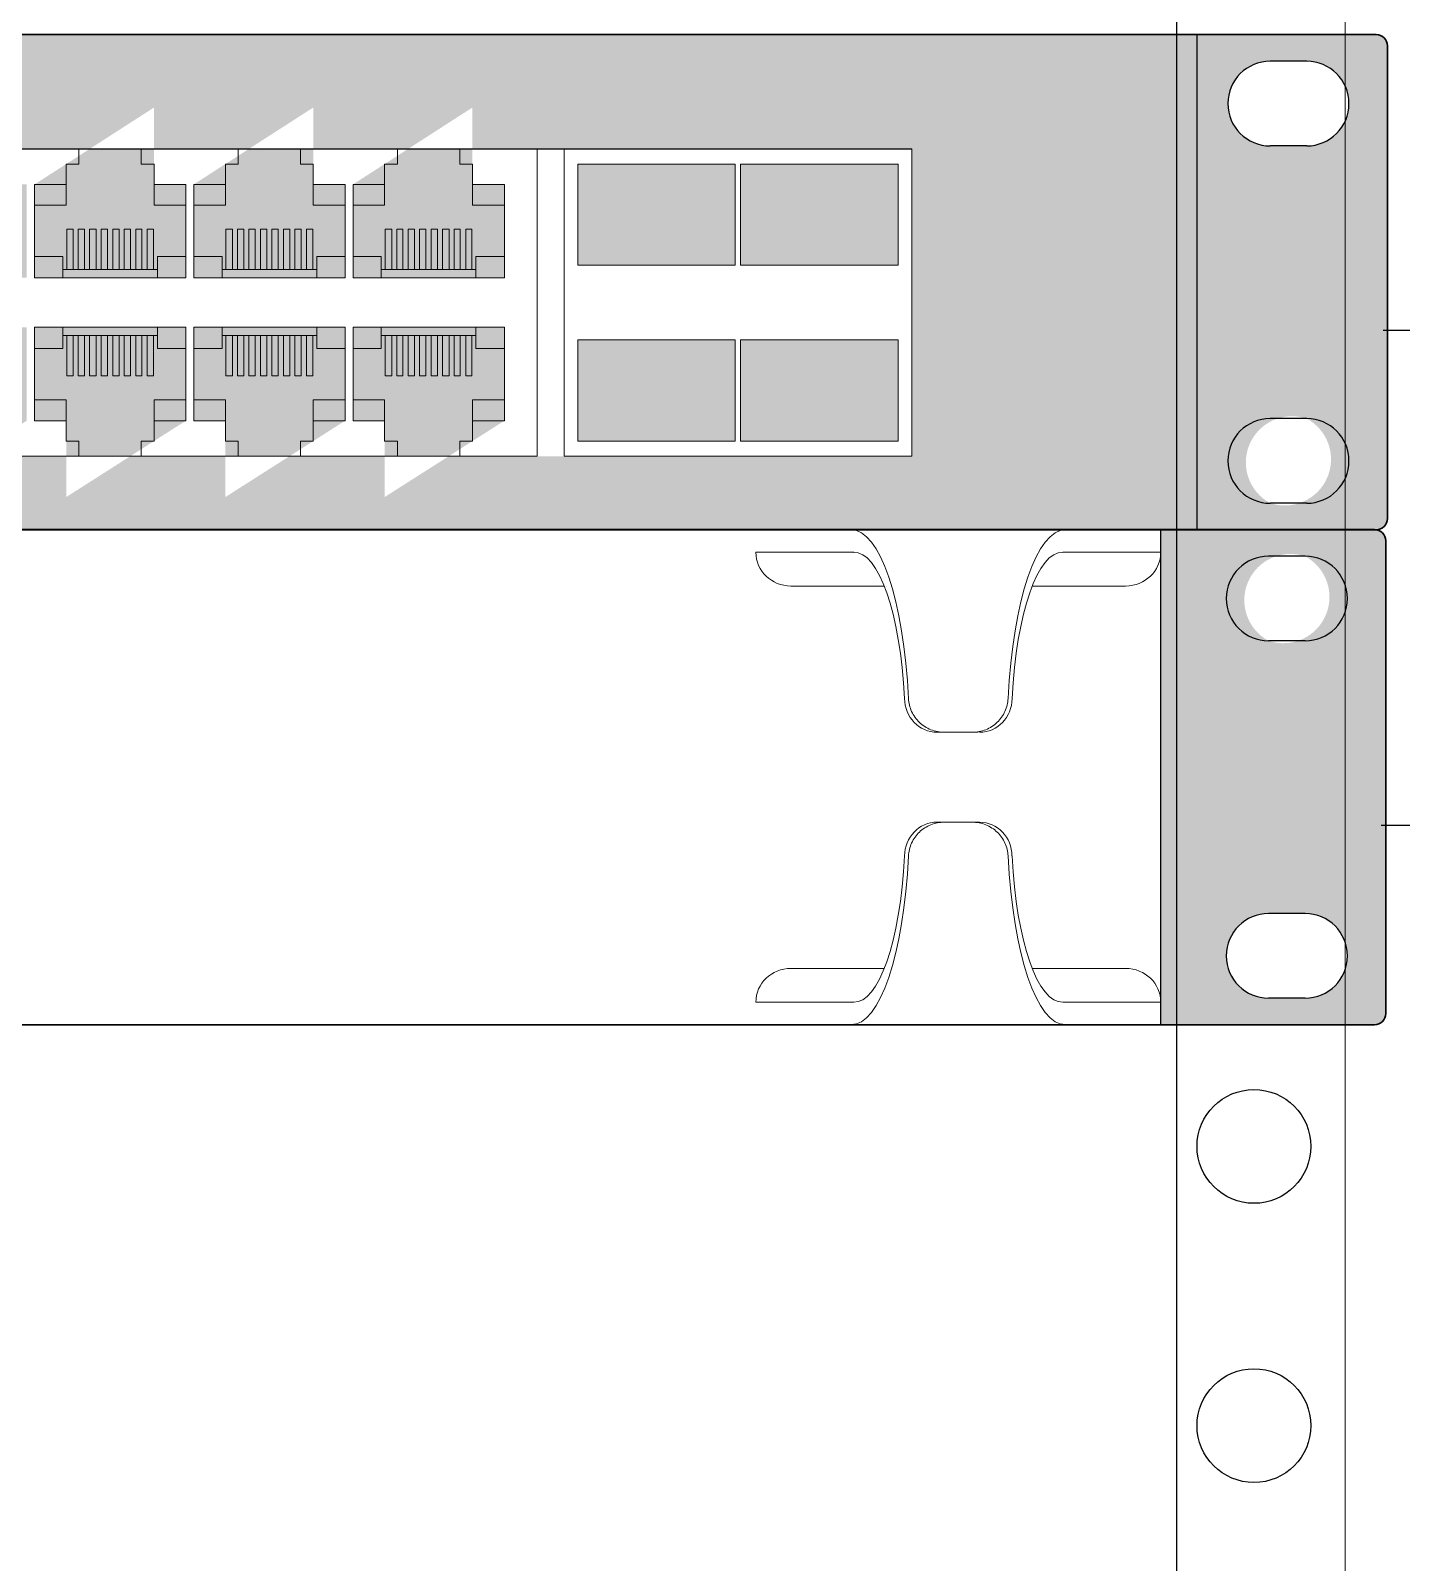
# Model space of a CAD drawing. Header units: millimetres. Extents: x -695119 to 412940, y -249585 to 622758.
# Drawn here: x -470693 to -468997, y 113106 to 115000 of the extents above; entities that cross this region are included whole.
import ezdxf

# ---------------------------------------------------------------- set-up
doc = ezdxf.new("R2010")
doc.units = ezdxf.units.MM
doc.layers.add('(АР) Текст', color=7, linetype='Continuous', lineweight=25)
doc.layers.add('ЛВС_коммутаторы', color=7, linetype='Continuous', lineweight=25, true_color=0x000000)

# ---------------------------------------------------------------- blocks, each defined once
blk = doc.blocks.new('switch_24')
at = {"ltscale": 10}
h = blk.add_hatch(color=256, dxfattribs=at)
h.set_gradient(color1=(230, 230, 230), color2=(232, 232, 232), rotation=45, one_color=1, tint=0.91, name='CYLINDER')
h.paths.add_polyline_path([(-2243.7, 440), (-2243.7, 0), (2243.7, 0), (2243.7, 440)])
h.paths.add_polyline_path([(-166.4, 338.6), (1990.4, 338.6), (1990.4, 65.3), (1681.6, 65.3), (757.6, 65.3), (-166.4, 65.3)], flags=16)
h.paths.add_polyline_path([(-2.9, 306.9), (-2.9, 223.9), (-137.4, 223.9), (-137.4, 306.9), (-31.2, 375.2), (-31.2, 306.9)], flags=16)
h.paths.add_polyline_path([(-137.4, 179.9), (-2.9, 179.9), (-2.9, 96.9), (-109.3, 29.1), (-109.3, 96.9), (-137.4, 96.9)], flags=16)
h.paths.add_polyline_path([(138.6, 306.9), (138.6, 223.9), (4.1, 223.9), (4.1, 306.9), (110.2, 375.2), (110.2, 306.9)], flags=16)
h.paths.add_polyline_path([(4.1, 179.9), (138.6, 179.9), (138.6, 96.9), (32.2, 29.1), (32.2, 96.9), (4.1, 96.9)], flags=16)
h.paths.add_polyline_path([(280.1, 306.9), (280.1, 223.9), (145.6, 223.9), (145.6, 306.9), (251.7, 375.2), (251.7, 306.9)], flags=16)
h.paths.add_polyline_path([(145.6, 179.9), (280.1, 179.9), (280.1, 96.9), (173.7, 29.1), (173.7, 96.9), (145.6, 96.9)], flags=16)
h.paths.add_polyline_path([(421.5, 306.9), (421.5, 223.9), (287.1, 223.9), (287.1, 306.9), (393.2, 375.2), (393.2, 306.9)], flags=16)
h.paths.add_polyline_path([(287.1, 179.9), (421.5, 179.9), (421.5, 96.9), (315.2, 29.1), (315.2, 96.9), (287.1, 96.9)], flags=16)
h.paths.add_polyline_path([(563, 306.9), (563, 223.9), (428.5, 223.9), (428.5, 306.9), (534.7, 375.2), (534.7, 306.9)], flags=16)
h.paths.add_polyline_path([(428.5, 179.9), (563, 179.9), (563, 96.9), (456.6, 29.1), (456.6, 96.9), (428.5, 96.9)], flags=16)
h.paths.add_polyline_path([(704.5, 306.9), (704.5, 223.9), (570, 223.9), (570, 306.9), (676.1, 375.2), (676.1, 306.9)], flags=16)
h.paths.add_polyline_path([(570, 179.9), (704.5, 179.9), (704.5, 96.9), (598.1, 29.1), (598.1, 96.9), (570, 96.9)], flags=16)
h.paths.add_polyline_path([(921.1, 306.9), (921.1, 223.9), (786.6, 223.9), (786.6, 306.9), (892.8, 375.2), (892.8, 306.9)], flags=16)
h.paths.add_polyline_path([(786.6, 179.9), (921.1, 179.9), (921.1, 96.9), (814.7, 29.1), (814.7, 96.9), (786.6, 96.9)], flags=16)
h.paths.add_polyline_path([(1062.6, 306.9), (1062.6, 223.9), (928.1, 223.9), (928.1, 306.9), (1034.2, 375.2), (1034.2, 306.9)], flags=16)
h.paths.add_polyline_path([(928.1, 179.9), (1062.6, 179.9), (1062.6, 96.9), (956.2, 29.1), (956.2, 96.9), (928.1, 96.9)], flags=16)
h.paths.add_polyline_path([(1204.1, 306.9), (1204.1, 223.9), (1069.6, 223.9), (1069.6, 306.9), (1175.7, 375.2), (1175.7, 306.9)], flags=16)
h.paths.add_polyline_path([(1069.6, 179.9), (1204.1, 179.9), (1204.1, 96.9), (1097.7, 29.1), (1097.7, 96.9), (1069.6, 96.9)], flags=16)
h.paths.add_polyline_path([(1345.5, 306.9), (1345.5, 223.9), (1211.1, 223.9), (1211.1, 306.9), (1317.2, 375.2), (1317.2, 306.9)], flags=16)
h.paths.add_polyline_path([(1211.1, 179.9), (1345.5, 179.9), (1345.5, 96.9), (1239.2, 29.1), (1239.2, 96.9), (1211.1, 96.9)], flags=16)
h.paths.add_polyline_path([(1487, 306.9), (1487, 223.9), (1352.5, 223.9), (1352.5, 306.9), (1458.7, 375.2), (1458.7, 306.9)], flags=16)
h.paths.add_polyline_path([(1352.5, 179.9), (1487, 179.9), (1487, 96.9), (1380.6, 29.1), (1380.6, 96.9), (1352.5, 96.9)], flags=16)
h.paths.add_polyline_path([(1628.5, 306.9), (1628.5, 223.9), (1494, 223.9), (1494, 306.9), (1600.1, 375.2), (1600.1, 306.9)], flags=16)
h.paths.add_polyline_path([(1494, 179.9), (1628.5, 179.9), (1628.5, 96.9), (1522.1, 29.1), (1522.1, 96.9), (1494, 96.9)], flags=16)
h.paths.add_polyline_path([(1693.6, 325), (1833.6, 325), (1833.6, 235), (1693.6, 235)], flags=0)
h.paths.add_polyline_path([(1693.6, 168.8), (1833.6, 168.8), (1833.6, 78.8), (1693.6, 78.8)], flags=0)
h.paths.add_polyline_path([(1838.4, 325), (1978.4, 325), (1978.4, 235), (1838.4, 235)], flags=0)
h.paths.add_polyline_path([(1838.4, 168.8), (1978.4, 168.8), (1978.4, 78.8), (1838.4, 78.8)], flags=0)
h = blk.add_hatch(color=256, dxfattribs=at)
h.set_gradient(color1=(230, 230, 230), color2=(232, 232, 232), rotation=45, one_color=1, tint=0.91, name='CYLINDER')
h.paths.add_polyline_path([(2413, 430, 0.414214), (2403, 440), (2243.7, 440), (2243.7, 0), (2403, 0, 0.414214), (2413, 10)])
h.paths.add_polyline_path([(2341.3, 341.2), (2308.9, 341.2, -1), (2308.9, 416.3), (2341.3, 416.3, -1)], flags=16)
h.paths.add_polyline_path([(2341.3, 98.8, 0.918324), (2308.9, 23.7, 0.918324)], flags=16)
at = {"color": 0}
for p, q in [((2341.3, 416.3), (2308.9, 416.3)), ((2341.3, 341.2), (2308.9, 341.2)), ((2341.3, 98.8), (2308.9, 98.8)), ((2341.3, 23.7), (2308.9, 23.7))]:
    blk.add_line(p, q, dxfattribs=at)
at = {"ltscale": 10}
blk.add_line((-166.4, 338.6), (1990.4, 338.6), dxfattribs=at)
at = {"lineweight": 5}
for p, q in [((1250.5, 325), (1250.5, 338.6)), ((1305.9, 325), (1305.9, 338.6)), ((1391.9, 325), (1391.9, 338.6)), ((1447.4, 325), (1447.4, 338.6)), ((1533.4, 325), (1533.4, 338.6)), ((1588.8, 325), (1588.8, 338.6)), ((1239.2, 325), (1239.2, 288.4)), ((1250.5, 325), (1239.2, 325)), ((1317.2, 325), (1305.9, 325)), ((1317.2, 288.4), (1317.2, 325)), ((1380.6, 325), (1380.6, 288.4)), ((1391.9, 325), (1380.6, 325)), ((1458.7, 325), (1447.4, 325)), ((1458.7, 288.4), (1458.7, 325)), ((1522.1, 325), (1522.1, 288.4)), ((1533.4, 325), (1522.1, 325)), ((1600.1, 325), (1588.8, 325)), ((1600.1, 288.4), (1600.1, 325)), ((1239.2, 306.9), (1211.1, 306.9)), ((1211.1, 306.9), (1211.1, 223.9)), ((1345.5, 306.9), (1317.2, 306.9)), ((1345.5, 223.9), (1345.5, 306.9)), ((1380.6, 306.9), (1352.5, 306.9)), ((1352.5, 306.9), (1352.5, 223.9)), ((1487, 306.9), (1458.7, 306.9)), ((1487, 223.9), (1487, 306.9)), ((1522.1, 306.9), (1494, 306.9)), ((1494, 306.9), (1494, 223.9)), ((1628.5, 306.9), (1600.1, 306.9)), ((1628.5, 223.9), (1628.5, 306.9)), ((1211.1, 288.4), (1239.2, 288.4)), ((1345.5, 288.4), (1317.2, 288.4)), ((1352.5, 288.4), (1380.6, 288.4)), ((1487, 288.4), (1458.7, 288.4)), ((1494, 288.4), (1522.1, 288.4)), ((1628.5, 288.4), (1600.1, 288.4)), ((1245.4, 267.1), (1239.7, 267.1)), ((1239.7, 267.1), (1239.7, 231.2)), ((1245.4, 267.1), (1245.4, 231.2)), ((1255.5, 267.1), (1249.9, 267.1)), ((1249.9, 267.1), (1249.9, 231.2)), ((1255.5, 267.1), (1255.5, 231.2)), ((1265.8, 267.1), (1260, 267.1)), ((1260, 267.1), (1260, 231.2)), ((1265.8, 267.1), (1265.8, 231.2)), ((1275.8, 267.1), (1270.3, 267.1)), ((1270.3, 267.1), (1270.3, 231.2)), ((1275.8, 267.1), (1275.8, 231.2)), ((1286.1, 267.1), (1280.6, 267.1)), ((1280.6, 267.1), (1280.6, 231.2)), ((1286.1, 267.1), (1286.1, 231.2)), ((1296.4, 267.1), (1290.6, 267.1)), ((1290.6, 267.1), (1290.6, 231.2)), ((1296.4, 267.1), (1296.4, 231.2)), ((1306.4, 267.1), (1300.9, 267.1)), ((1300.9, 267.1), (1300.9, 231.2)), ((1306.4, 267.1), (1306.4, 231.2)), ((1316.7, 267.1), (1311.2, 267.1)), ((1311.2, 267.1), (1311.2, 231.2)), ((1316.7, 267.1), (1316.7, 231.2)), ((1386.9, 267.1), (1381.1, 267.1)), ((1381.1, 267.1), (1381.1, 231.2)), ((1386.9, 267.1), (1386.9, 231.2)), ((1396.9, 267.1), (1391.4, 267.1)), ((1391.4, 267.1), (1391.4, 231.2)), ((1396.9, 267.1), (1396.9, 231.2)), ((1407.2, 267.1), (1401.5, 267.1)), ((1401.5, 267.1), (1401.5, 231.2)), ((1407.2, 267.1), (1407.2, 231.2)), ((1417.3, 267.1), (1411.7, 267.1)), ((1411.7, 267.1), (1411.7, 231.2)), ((1417.3, 267.1), (1417.3, 231.2)), ((1427.5, 267.1), (1422, 267.1)), ((1422, 267.1), (1422, 231.2)), ((1427.5, 267.1), (1427.5, 231.2)), ((1437.8, 267.1), (1432.1, 267.1)), ((1432.1, 267.1), (1432.1, 231.2)), ((1437.8, 267.1), (1437.8, 231.2)), ((1447.9, 267.1), (1442.3, 267.1)), ((1442.3, 267.1), (1442.3, 231.2)), ((1447.9, 267.1), (1447.9, 231.2)), ((1458.2, 267.1), (1452.6, 267.1)), ((1452.6, 267.1), (1452.6, 231.2)), ((1458.2, 267.1), (1458.2, 231.2)), ((1528.4, 267.1), (1522.6, 267.1)), ((1522.6, 267.1), (1522.6, 231.2)), ((1528.4, 267.1), (1528.4, 231.2)), ((1538.4, 267.1), (1532.9, 267.1)), ((1532.9, 267.1), (1532.9, 231.2)), ((1538.4, 267.1), (1538.4, 231.2)), ((1548.7, 267.1), (1542.9, 267.1)), ((1542.9, 267.1), (1542.9, 231.2)), ((1548.7, 267.1), (1548.7, 231.2)), ((1558.7, 267.1), (1553.2, 267.1)), ((1553.2, 267.1), (1553.2, 231.2)), ((1558.7, 267.1), (1558.7, 231.2)), ((1569, 267.1), (1563.5, 267.1)), ((1563.5, 267.1), (1563.5, 231.2)), ((1569, 267.1), (1569, 231.2)), ((1579.3, 267.1), (1573.5, 267.1)), ((1573.5, 267.1), (1573.5, 231.2)), ((1579.3, 267.1), (1579.3, 231.2)), ((1589.3, 267.1), (1583.8, 267.1)), ((1583.8, 267.1), (1583.8, 231.2)), ((1589.3, 267.1), (1589.3, 231.2)), ((1599.6, 267.1), (1594.1, 267.1)), ((1594.1, 267.1), (1594.1, 231.2)), ((1599.6, 267.1), (1599.6, 231.2)), ((1236.2, 242.7), (1211.1, 242.7)), ((1236.2, 242.7), (1236.2, 223.9)), ((1320.2, 242.7), (1345.5, 242.7)), ((1320.2, 242.7), (1320.2, 223.9)), ((1377.6, 242.7), (1352.5, 242.7)), ((1377.6, 242.7), (1377.6, 223.9)), ((1461.7, 242.7), (1487, 242.7)), ((1461.7, 242.7), (1461.7, 223.9)), ((1519.1, 242.7), (1494, 242.7)), ((1519.1, 242.7), (1519.1, 223.9)), ((1603.1, 242.7), (1628.5, 242.7)), ((1603.1, 242.7), (1603.1, 223.9)), ((1211.1, 223.9), (1345.5, 223.9)), ((1236.2, 231.2), (1320.2, 231.2)), ((1352.5, 223.9), (1487, 223.9)), ((1377.6, 231.2), (1461.7, 231.2)), ((1494, 223.9), (1628.5, 223.9)), ((1519.1, 231.2), (1603.1, 231.2)), ((1211.1, 96.9), (1211.1, 179.9)), ((1211.1, 179.9), (1345.5, 179.9)), ((1236.2, 161.1), (1236.2, 179.9)), ((1320.2, 161.1), (1320.2, 179.9)), ((1345.5, 179.9), (1345.5, 96.9)), ((1352.5, 96.9), (1352.5, 179.9)), ((1352.5, 179.9), (1487, 179.9)), ((1377.6, 161.1), (1377.6, 179.9)), ((1461.7, 161.1), (1461.7, 179.9)), ((1487, 179.9), (1487, 96.9)), ((1494, 96.9), (1494, 179.9)), ((1494, 179.9), (1628.5, 179.9)), ((1519.1, 161.1), (1519.1, 179.9)), ((1603.1, 161.1), (1603.1, 179.9)), ((1628.5, 179.9), (1628.5, 96.9)), ((1236.2, 172.6), (1320.2, 172.6)), ((1239.7, 136.8), (1239.7, 172.6)), ((1245.4, 136.8), (1245.4, 172.6)), ((1249.9, 136.8), (1249.9, 172.6)), ((1255.5, 136.8), (1255.5, 172.6)), ((1260, 136.8), (1260, 172.6)), ((1265.8, 136.8), (1265.8, 172.6)), ((1270.3, 136.8), (1270.3, 172.6)), ((1275.8, 136.8), (1275.8, 172.6)), ((1280.6, 136.8), (1280.6, 172.6)), ((1286.1, 136.8), (1286.1, 172.6)), ((1290.6, 136.8), (1290.6, 172.6)), ((1296.4, 136.8), (1296.4, 172.6)), ((1300.9, 136.8), (1300.9, 172.6)), ((1306.4, 136.8), (1306.4, 172.6)), ((1311.2, 136.8), (1311.2, 172.6)), ((1316.7, 136.8), (1316.7, 172.6)), ((1377.6, 172.6), (1461.7, 172.6)), ((1381.1, 136.8), (1381.1, 172.6)), ((1386.9, 136.8), (1386.9, 172.6)), ((1391.4, 136.8), (1391.4, 172.6)), ((1396.9, 136.8), (1396.9, 172.6)), ((1401.5, 136.8), (1401.5, 172.6)), ((1407.2, 136.8), (1407.2, 172.6)), ((1411.7, 136.8), (1411.7, 172.6)), ((1417.3, 136.8), (1417.3, 172.6)), ((1422, 136.8), (1422, 172.6)), ((1427.5, 136.8), (1427.5, 172.6)), ((1432.1, 136.8), (1432.1, 172.6)), ((1437.8, 136.8), (1437.8, 172.6)), ((1442.3, 136.8), (1442.3, 172.6)), ((1447.9, 136.8), (1447.9, 172.6)), ((1452.6, 136.8), (1452.6, 172.6)), ((1458.2, 136.8), (1458.2, 172.6)), ((1519.1, 172.6), (1603.1, 172.6)), ((1522.6, 136.8), (1522.6, 172.6)), ((1528.4, 136.8), (1528.4, 172.6)), ((1532.9, 136.8), (1532.9, 172.6)), ((1538.4, 136.8), (1538.4, 172.6)), ((1542.9, 136.8), (1542.9, 172.6)), ((1548.7, 136.8), (1548.7, 172.6)), ((1553.2, 136.8), (1553.2, 172.6)), ((1558.7, 136.8), (1558.7, 172.6)), ((1563.5, 136.8), (1563.5, 172.6)), ((1569, 136.8), (1569, 172.6)), ((1573.5, 136.8), (1573.5, 172.6)), ((1579.3, 136.8), (1579.3, 172.6)), ((1583.8, 136.8), (1583.8, 172.6)), ((1589.3, 136.8), (1589.3, 172.6)), ((1594.1, 136.8), (1594.1, 172.6)), ((1599.6, 136.8), (1599.6, 172.6)), ((1236.2, 161.1), (1211.1, 161.1)), ((1320.2, 161.1), (1345.5, 161.1)), ((1377.6, 161.1), (1352.5, 161.1)), ((1461.7, 161.1), (1487, 161.1)), ((1519.1, 161.1), (1494, 161.1)), ((1603.1, 161.1), (1628.5, 161.1)), ((1245.4, 136.8), (1239.7, 136.8)), ((1255.5, 136.8), (1249.9, 136.8)), ((1265.8, 136.8), (1260, 136.8)), ((1275.8, 136.8), (1270.3, 136.8)), ((1286.1, 136.8), (1280.6, 136.8)), ((1296.4, 136.8), (1290.6, 136.8)), ((1306.4, 136.8), (1300.9, 136.8)), ((1316.7, 136.8), (1311.2, 136.8)), ((1386.9, 136.8), (1381.1, 136.8)), ((1396.9, 136.8), (1391.4, 136.8)), ((1407.2, 136.8), (1401.5, 136.8)), ((1417.3, 136.8), (1411.7, 136.8)), ((1427.5, 136.8), (1422, 136.8)), ((1437.8, 136.8), (1432.1, 136.8)), ((1447.9, 136.8), (1442.3, 136.8)), ((1458.2, 136.8), (1452.6, 136.8)), ((1528.4, 136.8), (1522.6, 136.8)), ((1538.4, 136.8), (1532.9, 136.8)), ((1548.7, 136.8), (1542.9, 136.8)), ((1558.7, 136.8), (1553.2, 136.8)), ((1569, 136.8), (1563.5, 136.8)), ((1579.3, 136.8), (1573.5, 136.8)), ((1589.3, 136.8), (1583.8, 136.8)), ((1599.6, 136.8), (1594.1, 136.8)), ((1211.1, 115.4), (1239.2, 115.4)), ((1239.2, 78.8), (1239.2, 115.4)), ((1345.5, 115.4), (1317.2, 115.4)), ((1317.2, 115.4), (1317.2, 78.8)), ((1352.5, 115.4), (1380.6, 115.4)), ((1380.6, 78.8), (1380.6, 115.4)), ((1487, 115.4), (1458.7, 115.4)), ((1458.7, 115.4), (1458.7, 78.8)), ((1494, 115.4), (1522.1, 115.4)), ((1522.1, 78.8), (1522.1, 115.4)), ((1628.5, 115.4), (1600.1, 115.4)), ((1600.1, 115.4), (1600.1, 78.8)), ((1239.2, 96.9), (1211.1, 96.9)), ((1345.5, 96.9), (1317.2, 96.9)), ((1380.6, 96.9), (1352.5, 96.9)), ((1487, 96.9), (1458.7, 96.9)), ((1522.1, 96.9), (1494, 96.9)), ((1628.5, 96.9), (1600.1, 96.9)), ((1250.5, 78.8), (1239.2, 78.8)), ((1250.5, 78.8), (1250.5, 65.3)), ((1317.2, 78.8), (1305.9, 78.8)), ((1305.9, 78.8), (1305.9, 65.3)), ((1391.9, 78.8), (1380.6, 78.8)), ((1391.9, 78.8), (1391.9, 65.3)), ((1458.7, 78.8), (1447.4, 78.8)), ((1447.4, 78.8), (1447.4, 65.3)), ((1533.4, 78.8), (1522.1, 78.8)), ((1533.4, 78.8), (1533.4, 65.3)), ((1600.1, 78.8), (1588.8, 78.8)), ((1588.8, 78.8), (1588.8, 65.3))]:
    blk.add_line(p, q, dxfattribs=at)
at = {"ltscale": 10}
blk.add_lwpolyline([(-2243.7, 440), (2243.7, 440), (2243.7, 0), (-2243.7, 0)], close=True, dxfattribs=at)
at = {"lineweight": 5, "ltscale": 10}
for points in [[(757.6, 338.6), (1657.6, 338.6), (1657.6, 65.3), (757.6, 65.3)], [(1681.6, 338.6), (1990.4, 338.6), (1990.4, 65.3), (1681.6, 65.3)], [(1693.6, 325), (1833.6, 325), (1833.6, 235), (1693.6, 235)], [(1978.4, 325), (1838.4, 325), (1838.4, 235), (1978.4, 235)], [(1693.6, 78.8), (1833.6, 78.8), (1833.6, 168.8), (1693.6, 168.8)], [(1978.4, 78.8), (1838.4, 78.8), (1838.4, 168.8), (1978.4, 168.8)]]:
    blk.add_lwpolyline(points, close=True, dxfattribs=at)
at = {"lineweight": 30}
for centre, start, end in [((2403, 430), 0, 90), ((2403, 10), 270, 0)]:
    blk.add_arc(centre, 10, start, end, dxfattribs=at)
at = {"color": 0}
for centre, start, end in [((2308.9, 378.7), 90, 270), ((2341.3, 378.7), 270, 90), ((2308.9, 61.2), 90, 270), ((2341.3, 61.2), 270, 90)]:
    blk.add_arc(centre, 37.6, start, end, dxfattribs=at)
at = {"layer": 'ЛВС_коммутаторы', "lineweight": 30}
for points in [[(-2403, 440), (2403, 440)], [(2413, 430), (2413, 10)], [(2403, 0), (-2403, 0)]]:
    blk.add_lwpolyline(points, dxfattribs=at)
blk = doc.blocks.new('Органайзер1U')
at = {"ltscale": 10}
h = blk.add_hatch(color=256, dxfattribs=at)
h.set_gradient(color1=(255, 255, 255), rotation=45, one_color=1, tint=1, name='CYLINDER')
h.paths.add_polyline_path([(2213, -0.2), (2403, -0.2, 0.41423), (2413, 9.8), (2413, 429.8, 0.414197), (2403, 439.8), (2213, 439.8)])
h.paths.add_polyline_path([(2308.9, 341, 0.918324), (2341.3, 416.1, 0.918324)], flags=16)
h.paths.add_polyline_path([(2308.9, 98.6), (2341.3, 98.6, -1), (2341.3, 23.5), (2308.9, 23.5, -1)], flags=16)
h.paths.add_polyline_path([(-2413, 9.8, 0.414197), (-2403, -0.2), (-2213, -0.2), (-2213, 439.8), (-2403, 439.8, 0.41423), (-2413, 429.8)])
h.paths.add_polyline_path([(-2341.3, 341, 0.918324), (-2308.9, 416.1, 0.918324)], flags=16)
h.paths.add_polyline_path([(-2341.3, 98.6), (-2308.9, 98.6, -1), (-2308.9, 23.5), (-2341.3, 23.5, -1)], flags=16)
at = {"color": 0}
for p, q in [((2213, -0.2), (2213, 439.8)), ((2341.3, 416.1), (2308.9, 416.1)), ((2341.3, 341), (2308.9, 341)), ((2341.3, 98.6), (2308.9, 98.6)), ((2341.3, 23.5), (2308.9, 23.5))]:
    blk.add_line(p, q, dxfattribs=at)
at = {"lineweight": 9}
for p, q in [((1940.2, 419.7, 323.2), (1853.3, 419.7, 20)), ((2213, 419.7, 20), (2126.1, 419.7, 323.2)), ((1967.5, 389.7, 310.5), (1884.5, 389.7, 40)), ((2098.8, 389.7, 310.5), (2181.8, 389.7, 40)), ((2050.8, 259.8, 452.7), (2013.1, 259.8, 452.7)), ((2013.1, 259.8, 452.7), (2019.5, 259.8, 475.1)), ((2044.4, 259.8, 475.1), (2050.8, 259.8, 452.7)), ((2052, 179.8, 472.7), (2014.3, 179.8, 472.7)), ((2014.3, 179.8, 472.7), (2020.7, 179.8, 495)), ((2045.6, 179.8, 495), (2052, 179.8, 472.7)), ((1967.5, 50, 310.5), (1884.5, 50, 40)), ((2098.8, 50, 310.5), (2181.8, 50, 40)), ((1940.2, 20, 323.2), (1853.3, 20, 20)), ((2213, 20, 20), (2126.1, 20, 323.2))]:
    blk.add_line(p, q, dxfattribs=at)
at = {"lineweight": 30, "ltscale": 10}
for points in [[(-2403, 439.8), (2403, 439.8)], [(2413, 429.8), (2413, 9.8)], [(2403, -0.2), (-2403, -0.2)]]:
    blk.add_lwpolyline(points, dxfattribs=at)
at = {"lineweight": 30}
for centre, start, end in [((2403, 429.8), 0, 90), ((2403, 9.8), 270, 0)]:
    blk.add_arc(centre, 10, start, end, dxfattribs=at)
at = {"color": 0}
for centre, start, end in [((2308.9, 378.6), 90, 270), ((2341.3, 378.6), 270, 90), ((2308.9, 61.1), 90, 270), ((2341.3, 61.1), 270, 90)]:
    blk.add_arc(centre, 37.6, start, end, dxfattribs=at)
at = {"lineweight": 9, "extrusion": (-0.275637, -3.86225e-05, -0.961262)}
blk.add_arc((-289.5, -1806, -1009.6), 30, 0.0084, 90.0077, dxfattribs=at)
at = {"lineweight": 9, "extrusion": (0.275637, -3.86225e-05, -0.961262)}
blk.add_arc((290, 2102.8, 111.3), 30, 89.9923, 179.9916, dxfattribs=at)
at = {"lineweight": 9, "extrusion": (-0.275637, 3.86225e-05, -0.961262)}
blk.add_arc((-150.2, -1806, -1009.6), 30, 89.9923, 179.9916, dxfattribs=at)
at = {"lineweight": 9, "extrusion": (0.275637, 3.86225e-05, -0.961262)}
blk.add_arc((149.6, 2102.8, 111.3), 30, 0.0084, 90.0077, dxfattribs=at)
at = {"lineweight": 9, "extrusion": (0.961262, -6.12038e-17, -0.275637)}
blk.add_ellipse((1938.4, 261.5, 316.9), major_axis=(51.1, 0, 178.1), ratio=0.961262, start_param=-1.580604, end_param=-0.159207, dxfattribs=at)
at = {"lineweight": 9, "extrusion": (0.961262, 6.12038e-17, 0.275637)}
for centre, major_axis, start_param, end_param in [((2127.9, 261.5, 316.9), (-51.1, 0, 178.1), -1.580604, -0.159207), ((2125.3, 262.2, 325.9), (-45.1, 0, 157.4), 4.69506, 6.107426)]:
    blk.add_ellipse(centre, major_axis=major_axis, ratio=0.961262, start_param=start_param, end_param=end_param, dxfattribs=at)
at = {"lineweight": 9, "extrusion": (-9.99013e-30, -1.95922e-16, -1)}
blk.add_ellipse((1884.5, 419.7, 40), major_axis=(-31.2, 0), ratio=0.961262, start_param=-1.570796, end_param=0, dxfattribs=at)
at = {"lineweight": 9, "extrusion": (-0.961262, 6.12038e-17, 0.275637)}
blk.add_ellipse((1941, 262.2, 325.9), major_axis=(45.1, 0, 157.4), ratio=0.961262, start_param=0.175759, end_param=1.588125, dxfattribs=at)
at = {"lineweight": 9}
for centre, major_axis in [((2181.8, 419.7, 40), (31.2, 0)), ((1884.5, 20, 40), (-31.2, 0))]:
    blk.add_ellipse(centre, major_axis=major_axis, ratio=0.961262, start_param=-1.570796, end_param=0, dxfattribs=at)
at = {"lineweight": 9, "extrusion": (-0.961262, -6.12038e-17, 0.275637)}
blk.add_ellipse((1938.4, 178.1, 316.9), major_axis=(51.1, 0, 178.1), ratio=0.961262, start_param=-1.580604, end_param=-0.159207, dxfattribs=at)
at = {"lineweight": 9, "extrusion": (0.961262, 6.12038e-17, -0.275637)}
blk.add_ellipse((1941, 177.4, 325.9), major_axis=(45.1, 0, 157.4), ratio=0.961262, start_param=0.175759, end_param=1.588125, dxfattribs=at)
at = {"lineweight": 9, "extrusion": (-0.961262, 6.12038e-17, -0.275637)}
for centre, major_axis, start_param, end_param in [((2127.9, 178.1, 316.9), (-51.1, 0, 178.1), -1.580604, -0.159207), ((2125.3, 177.4, 325.9), (-45.1, 0, 157.4), 4.69506, 6.107426)]:
    blk.add_ellipse(centre, major_axis=major_axis, ratio=0.961262, start_param=start_param, end_param=end_param, dxfattribs=at)
at = {"lineweight": 9, "extrusion": (9.99013e-30, 1.95922e-16, -1)}
blk.add_ellipse((2181.8, 20, 40), major_axis=(31.2, 0), ratio=0.961262, start_param=-1.570796, end_param=0, dxfattribs=at)
at = {"lineweight": 9}
for points in [[(1969.1, 389.7, 315.2), (1969.1, 389.7, 315.2), (1969, 389.7, 315.2), (1969, 389.7, 315.2)], [(1969.1, 389.7, 315.2), (1969.1, 389.7, 315.2), (1969, 389.7, 315.2), (1969, 389.7, 315.2)], [(2097.3, 389.7, 315.2), (2097.3, 389.7, 315.2), (2097.2, 389.7, 315.2), (2097.2, 389.7, 315.2)], [(2097.3, 389.7, 315.2), (2097.3, 389.7, 315.2), (2097.2, 389.7, 315.2), (2097.2, 389.7, 315.2)]]:
    blk.add_open_spline(points, degree=3, dxfattribs=at)
for points, knots in [([(2020.7, 259.8, 495), (2018.8, 259.8, 495), (2016.7, 260, 495), (2012.7, 260.7, 495), (2010.7, 261.3, 495.1), (2006.9, 262.8, 495), (2005, 263.8, 495), (2001.6, 266, 495), (2000, 267.2, 495), (1997.2, 269.9, 494.9), (1995.9, 271.4, 494.8), (1993.6, 274.6, 494.6), (1992.5, 276.4, 494.4), (1990.8, 280.1, 494.1), (1990.2, 282, 493.9), (1989.2, 285.9, 493.4), (1989, 287.9, 493.1), (1988.9, 289.8, 492.8)], [18.612291, 18.612291, 18.612291, 18.612291, 19.195929, 19.195929, 19.779566, 19.779566, 20.363204, 20.363204, 20.946842, 20.946842, 21.522754, 21.522754, 22.098666, 22.098666, 22.674578, 22.674578, 23.250457, 23.250457, 23.250457, 23.250457]), ([(2077.4, 289.8, 492.8), (2077.3, 287.9, 493.1), (2077.1, 285.9, 493.4), (2076.1, 282.1, 493.9), (2075.5, 280.1, 494.1), (2073.8, 276.5, 494.4), (2072.8, 274.7, 494.6), (2070.4, 271.4, 494.8), (2069.1, 270, 494.9), (2066.3, 267.3, 495), (2064.8, 266, 495), (2061.3, 263.8, 495), (2059.5, 262.8, 495), (2055.6, 261.3, 495.1), (2053.6, 260.7, 495), (2049.6, 260, 495), (2047.5, 259.8, 495), (2045.6, 259.8, 495)], [4.570415, 4.570415, 4.570415, 4.570415, 5.143883, 5.143883, 5.717385, 5.717385, 6.290887, 6.290887, 6.864388, 6.864388, 7.450436, 7.450436, 8.036484, 8.036484, 8.622531, 8.622531, 9.208579, 9.208579, 9.208579, 9.208579]), ([(2020.7, 179.8, 495), (2018.8, 179.8, 495), (2016.7, 179.7, 495), (2012.7, 178.9, 495), (2010.7, 178.3, 495.1), (2006.9, 176.8, 495), (2005, 175.9, 495), (2001.6, 173.7, 495), (2000, 172.4, 495), (1997.2, 169.7, 494.9), (1995.9, 168.3, 494.8), (1993.6, 165, 494.6), (1992.5, 163.2, 494.4), (1990.8, 159.5, 494.1), (1990.2, 157.6, 493.9), (1989.2, 153.7, 493.4), (1989, 151.8, 493.1), (1988.9, 149.9, 492.8)], [18.612291, 18.612291, 18.612291, 18.612291, 19.195929, 19.195929, 19.779566, 19.779566, 20.363204, 20.363204, 20.946842, 20.946842, 21.522754, 21.522754, 22.098666, 22.098666, 22.674578, 22.674578, 23.250457, 23.250457, 23.250457, 23.250457]), ([(2077.4, 149.9, 492.8), (2077.3, 151.8, 493.1), (2077.1, 153.7, 493.4), (2076.1, 157.6, 493.9), (2075.5, 159.5, 494.1), (2073.8, 163.2, 494.4), (2072.8, 164.9, 494.6), (2070.4, 168.2, 494.8), (2069.1, 169.7, 494.9), (2066.3, 172.4, 495), (2064.8, 173.6, 495), (2061.3, 175.8, 495), (2059.5, 176.8, 495), (2055.6, 178.3, 495.1), (2053.6, 178.9, 495), (2049.6, 179.7, 495), (2047.5, 179.8, 495), (2045.6, 179.8, 495)], [4.570415, 4.570415, 4.570415, 4.570415, 5.143883, 5.143883, 5.717385, 5.717385, 6.290887, 6.290887, 6.864388, 6.864388, 7.450436, 7.450436, 8.036484, 8.036484, 8.622531, 8.622531, 9.208579, 9.208579, 9.208579, 9.208579])]:
    blk.add_open_spline(points, degree=3, knots=knots, dxfattribs=at)

msp = doc.modelspace()

# ---------------------------------------------------------------- linework, layer by layer
at = {"layer": '(АР) Текст', "color": 7, "lineweight": 15}
msp.add_line((-469066.307, 116369.537), (-469066.307, 110200.167), dxfattribs=at)
at = {"layer": '(АР) Текст', "color": 7}
for p, q in [((-469019.453, 114629.941), (-466988.071, 114629.941)), ((-469022.123, 114017.559), (-466988.071, 114017.559))]:
    msp.add_line(p, q, dxfattribs=at)
msp.add_lwpolyline([(-469275.133, 116369.537), (-469275.133, 106298.152)], dxfattribs=at)
for centre in [(-469179.327, 113620.183), (-469179.327, 113274.781)]:
    msp.add_circle(centre, 70.372, dxfattribs=at)

# ---------------------------------------------------------------- block references
at = {"layer": '(АР) Текст', "color": 7, "lineweight": 15, "transparency": 33554661, "xscale": 1.392289720480715, "yscale": 1.392289720480715, "zscale": 1.392289720480715}
msp.add_blockref('switch_24', (-472373.846, 114382.964), dxfattribs=at)
at = {"layer": '(АР) Текст', "color": 7, "lineweight": 15, "xscale": 1.392289720480715, "yscale": 1.392289720480715, "zscale": 1.392289720480715}
msp.add_blockref('Органайзер1U', (-472375.772, 113770.835), dxfattribs=at)

doc.saveas('drawing.dxf')
